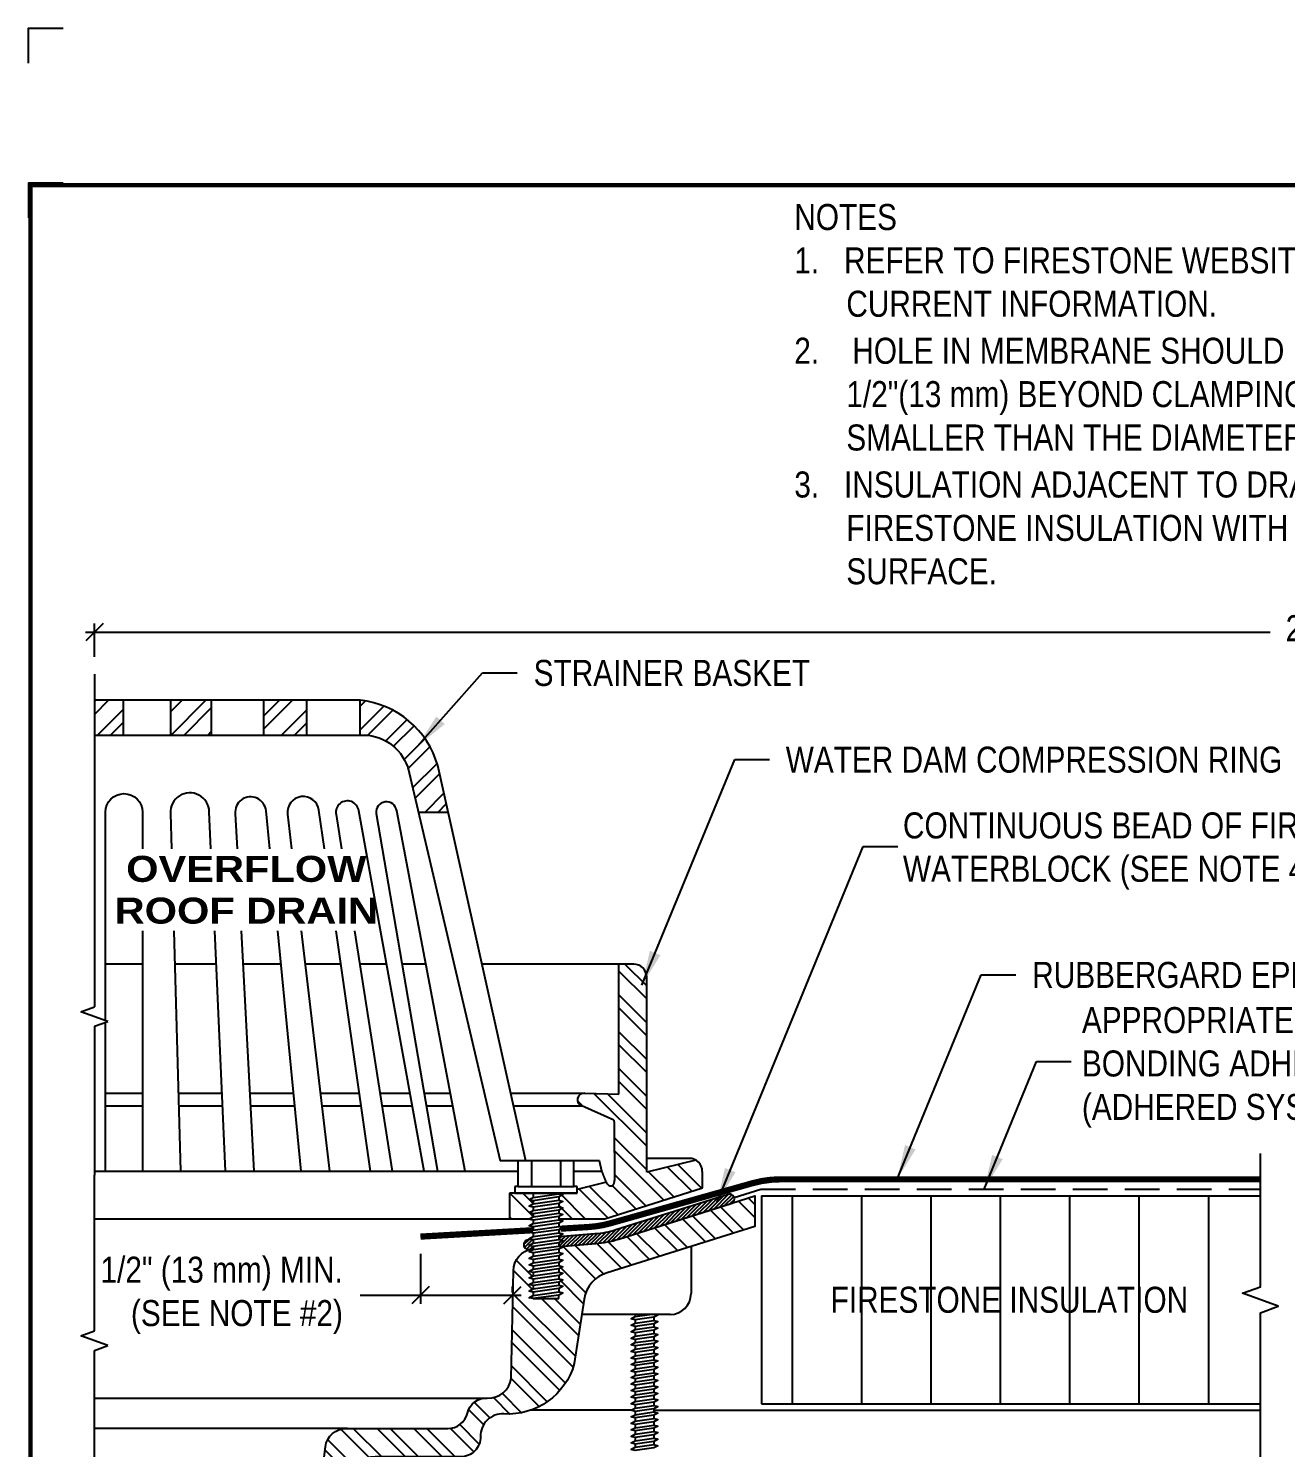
# Model space of a CAD drawing. Header units: inches. Extents: x 255.4 to 275.5, y 113.7 to 130.5.
# Drawn here: x 255.45 to 264.51, y 120.28 to 130.51 of the extents above; entities that cross this region are included whole.
import ezdxf
from ezdxf.enums import TextEntityAlignment as Align

# ---------------------------------------------------------------- set-up
doc = ezdxf.new("R2010")
doc.units = ezdxf.units.IN
doc.header["$MEASUREMENT"] = 0
doc.linetypes.add('HIDDEN', pattern=[0.375, 0.25, -0.125])
doc.layers.get('0').update_dxf_attribs({"linetype": 'CONTINUOUS'})
doc.layers.get('DEFPOINTS').update_dxf_attribs({"linetype": 'CONTINUOUS'})
for name, color, linetype in [('FSBP-ACCESSORY-OTHER', 7, 'CONTINUOUS'), ('FSBP-ADHESIVE', 1, 'HIDDEN'), ('FSBP-ANNO-NOTE', 7, 'CONTINUOUS'), ('FSBP-INSULATION', 7, 'CONTINUOUS'), ('FSBP-MEMBRANE', 7, 'CONTINUOUS'), ('FSBP-SEALANTS', 1, 'CONTINUOUS'), ('FSBP-SUBSTRATE-GENERIC', 9, 'CONTINUOUS'), ('FSBP-TTLB-BORDER', 7, 'CONTINUOUS'), ('FSBP-TTLB-TEXT', 7, 'CONTINUOUS')]:
    doc.layers.add(name, color=color, linetype=linetype)
doc.styles.add('FSBP_ARIAL', font='arial.ttf')
doc.styles.add('FSBP_ARIAL_BOLD', font='')
doc.styles.add('FSBP_ARIAL_NAR', font='ARIALN.TTF')
doc.styles.get('FSBP_ARIAL_BOLD').set_extended_font_data('Arial Black')
doc.dimstyles.new('FSBP-DIM', dxfattribs={"dimtxt": 0.1875, "dimasz": 0.125, "dimexe": 0.0625, "dimexo": 0.125, "dimgap": 0.125, "dimtad": 0, "dimdec": 0, "dimzin": 1, "dimdsep": 46, "dimlunit": 4, "dimtxsty": 'FSBP_ARIAL_NAR', "dimblk": 'OBLIQUE', "dimcen": 0.09375, "dimdle": 0.0625, "dimclrd": 256, "dimclre": 256, "dimclrt": 256, "dimadec": 0, "dimazin": 0, "dimtfac": 1, "dimtdec": 0, "dimtmove": 1, "dimatfit": 3, "dimfxl": 1, "dimtolj": 1, "dimtzin": 0, "dimlwd": -1, "dimlwe": -1, "dimarcsym": 0})
doc.dimstyles.new('FSBP-LEADER', dxfattribs={"dimtxt": 0.1875, "dimasz": 0.25, "dimexe": 0.0625, "dimexo": 0.125, "dimgap": 0.125, "dimtad": 0, "dimtih": 1, "dimtoh": 1, "dimdec": 4, "dimzin": 0, "dimdsep": 46, "dimlunit": 4, "dimtxsty": 'FSBP_ARIAL_NAR', "dimcen": 0.09375, "dimclrd": 256, "dimclre": 256, "dimclrt": 256, "dimadec": 0, "dimazin": 0, "dimtfac": 1, "dimtdec": 4, "dimtofl": 0, "dimtmove": 0, "dimatfit": 3, "dimfxl": 1, "dimtolj": 1, "dimtzin": 0, "dimlwd": -1, "dimlwe": -1, "dimarcsym": 0})
pattern_1 = [(135, (-29.0456, -17.54018), (-0.13258252, -0.13258252), []), (135, (-29.13936, -17.54018), (-0.13258252, -0.13258252), [])]

# ---------------------------------------------------------------- blocks, each defined once
blk = doc.blocks.new('TTLB-EPDM_1')
at = {"layer": 'DEFPOINTS', "linetype": 'Continuous', "ltscale": 1.75}
blk.add_lwpolyline([(-0.016, 13.881), (-0.016, 14.131), (0.234, 14.131)], dxfattribs=at)
at = {"layer": 'DEFPOINTS', "color": 1}
blk.add_lwpolyline([(0.234, 13.016), (-0.016, 13.016), (-0.016, 12.766)], dxfattribs=at)
at = {"layer": 'FSBP-TTLB-BORDER', "const_width": 0.0312}
blk.add_lwpolyline([(20, 0), (20, 13), (0, 13), (0, 0)], dxfattribs=at)
at = {"layer": 'FSBP-TTLB-TEXT'}
for tag, height, style, p in [('MAXIMUM_WARRANTY', 0.188, 'FSBP_ARIAL_BOLD', (18.04, 0.224)), ('ACCPT_SYSTEMS', 0.219, 'FSBP_ARIAL', (12.494, -1.125))]:
    blk.add_attdef(tag, text='', height=height, dxfattribs=dict(at, style=style)).set_placement(p, align=Align.MIDDLE_LEFT)
for tag, height, style, p in [('DETAIL_DESCP_LINE_1', 0.219, 'FSBP_ARIAL_BOLD', (10.331, -0.374)), ('ISSUE_REV_DATE', 0.219, 'FSBP_ARIAL', (16.841, -0.728)), ('DETAIL_NUMBER', 0.438, 'FSBP_ARIAL', (18.919, -0.893))]:
    blk.add_attdef(tag, text='', height=height, dxfattribs=dict(at, style=style)).set_placement(p, align=Align.MIDDLE_CENTER)
blk = doc.blocks.new('_OBLIQUE')
at = {"color": 0, "linetype": 'ByBlock'}
blk.add_line((-0.5, -0.5), (0.5, 0.5), dxfattribs=at)
blk = doc.blocks.new('*D3')
at = {"layer": 'DEFPOINTS', "color": 0, "transparency": 16777216}
for p in [(258.273, 121.802), (258.937, 121.379), (258.937, 121.274)]:
    blk.add_point(p, dxfattribs=at)
at = {"layer": 'FSBP-ANNO-NOTE', "transparency": 16777216}
for p, q in [((258.273, 121.677), (258.273, 121.317)), ((258.937, 121.399), (258.937, 121.442)), ((257.839, 121.379), (258.273, 121.379)), ((258.211, 121.379), (259, 121.379))]:
    blk.add_line(p, q, dxfattribs=at)
at = {"layer": 'FSBP-ANNO-NOTE', "transparency": 16777216, "xscale": 0.125, "yscale": 0.125, "zscale": 0.125, "rotation": 180}
blk.add_blockref('_OBLIQUE', (258.273, 121.379), dxfattribs=at)
at = {"layer": 'FSBP-ANNO-NOTE', "transparency": 16777216, "xscale": 0.125, "yscale": 0.125, "zscale": 0.125}
blk.add_blockref('_OBLIQUE', (258.937, 121.379), dxfattribs=at)
at = {"layer": 'FSBP-ANNO-NOTE', "transparency": 16777216, "insert": (257.714, 121.379), "char_height": 0.1875, "attachment_point": 6, "style": 'FSBP_ARIAL_NAR'}
blk.add_mtext('\\A1;1/2" (13 mm) MIN.\\P(SEE NOTE #2)', dxfattribs=at)
blk = doc.blocks.new('*D5')
at = {"layer": 'DEFPOINTS', "color": 0, "transparency": 16777216}
for p in [(274.903, 126.158), (255.923, 125.855), (274.903, 125.78)]:
    blk.add_point(p, dxfattribs=at)
at = {"layer": 'FSBP-ANNO-NOTE', "transparency": 16777216}
for p, q in [((255.923, 125.98), (255.923, 126.22)), ((274.903, 125.905), (274.903, 126.22)), ((255.86, 126.158), (264.397, 126.158)), ((274.966, 126.158), (266.429, 126.158))]:
    blk.add_line(p, q, dxfattribs=at)
at = {"layer": 'FSBP-ANNO-NOTE', "transparency": 16777216, "xscale": 0.125, "yscale": 0.125, "zscale": 0.125, "rotation": 180}
blk.add_blockref('_OBLIQUE', (255.923, 126.158), dxfattribs=at)
at = {"layer": 'FSBP-ANNO-NOTE', "transparency": 16777216, "xscale": 0.125, "yscale": 0.125, "zscale": 0.125}
blk.add_blockref('_OBLIQUE', (274.903, 126.158), dxfattribs=at)
at = {"layer": 'FSBP-ANNO-NOTE', "transparency": 16777216, "insert": (265.413, 126.158), "char_height": 0.1875, "attachment_point": 5, "style": 'FSBP_ARIAL_NAR'}
blk.add_mtext('\\A1;24" (610 mm) MIN.', dxfattribs=at)

msp = doc.modelspace()

# ---------------------------------------------------------------- hatches: boundary and pattern name
at = {"layer": 'FSBP-ACCESSORY-OTHER'}
h = msp.add_hatch(dxfattribs=at)
h.set_pattern_fill('STEEL', color=9, scale=1.5, style=0)
h.set_pattern_definition([(45, (-29.0456, -17.54018), (-0.13258252, 0.13258252), []), (45, (-29.0456, -17.44643), (-0.13258252, 0.13258252), [])])
h.paths.add_polyline_path([(256.132, 125.667), (255.923, 125.667), (255.923, 125.416), (256.132, 125.416)])
h.paths.add_polyline_path([(256.475, 125.416), (256.768, 125.416), (256.768, 125.667), (256.475, 125.667)])
h.paths.add_polyline_path([(257.145, 125.416), (257.454, 125.416), (257.454, 125.667), (257.145, 125.667)])
h.paths.add_polyline_path([(258.181, 125.184), (258.257, 124.86), (258.473, 124.86), (258.398, 125.196, 0.305863), (257.839, 125.667), (257.839, 125.416, -0.338669)])
h = msp.add_hatch(dxfattribs=at)
h.set_pattern_fill('STEEL', color=9, scale=1.5, angle=90, style=0)
h.set_pattern_definition(pattern_1)
edge = h.paths.add_edge_path()
edge.add_arc((259.81, 123.672), 0.0938, 0, 90)
edge.add_line((259.81, 123.766), (259.703, 123.766))
edge.add_line((259.703, 123.766), (259.703, 122.828))
edge.add_line((259.703, 122.828), (259.457, 122.836))
edge.add_line((259.457, 122.836), (259.447, 122.836))
edge.add_arc((259.452, 122.788), 0.0474, 96.1049, 240.4493)
edge.add_line((259.428, 122.747), (259.668, 122.64))
edge.add_spline(control_points=[(259.668, 122.64), (259.672, 122.303), (259.672, 122.167), (259.632, 122.163), (259.615, 122.194)], knot_values=[0.018235, 0.018235, 0.018235, 1, 2, 2.747462, 2.747462, 2.747462], degree=2, periodic=0)
edge.add_spline(control_points=[(259.581, 122.274), (259.581, 122.274), (259.609, 122.204), (259.615, 122.194)], knot_values=[2.747462, 2.747462, 2.747462, 3.747462, 4, 4, 4], degree=2, periodic=0)
edge.add_line((259.615, 122.194), (259.403, 122.141))
edge.add_line((259.403, 122.141), (259.403, 122.115))
edge.add_line((259.403, 122.115), (259.27, 122.115))
edge.add_line((259.27, 122.115), (259.27, 122.111))
edge.add_line((259.27, 122.111), (259.299, 122.104))
edge.add_line((259.299, 122.104), (259.27, 122.088))
edge.add_line((259.27, 122.088), (259.27, 122.064))
edge.add_line((259.27, 122.064), (259.299, 122.056))
edge.add_line((259.299, 122.056), (259.27, 122.04))
edge.add_line((259.27, 122.04), (259.27, 122.017))
edge.add_line((259.27, 122.017), (259.299, 122.009))
edge.add_line((259.299, 122.009), (259.27, 121.993))
edge.add_line((259.27, 121.993), (259.27, 121.97))
edge.add_line((259.27, 121.97), (259.299, 121.962))
edge.add_line((259.299, 121.962), (259.27, 121.946))
edge.add_line((259.27, 121.946), (259.27, 121.931))
edge.add_line((259.27, 121.931), (259.602, 121.931))
edge.add_line((259.602, 121.931), (260.305, 122.153))
edge.add_line((260.305, 122.153), (260.305, 122.272))
edge.add_arc((260.211, 122.272), 0.0938, 360, 420.7224)
edge.add_line((260.257, 122.354), (259.904, 122.266))
edge.add_line((259.904, 122.266), (259.904, 122.37))
edge.add_line((259.904, 122.37), (259.904, 123.672))
h.paths.add_polyline_path([(259.086, 122.038), (259.086, 122.061), (259.056, 122.069), (259.086, 122.085), (259.086, 122.115), (258.953, 122.115), (258.916, 122.115), (258.916, 121.931), (259.063, 121.931), (259.086, 121.944), (259.086, 121.967), (259.056, 121.975), (259.086, 121.991), (259.086, 122.014), (259.056, 122.022)])
h = msp.add_hatch(dxfattribs=at)
h.set_pattern_fill('STEEL', color=9, scale=1.5, angle=90, style=0)
h.set_pattern_definition(pattern_1)
h.paths.add_polyline_path([(259.453, 121.352, -0.291894), (259.619, 121.542), (260.684, 121.876), (260.684, 122.095), (259.702, 121.784, -0.056409), (259.537, 121.752), (259.281, 121.731), (259.299, 121.727), (259.27, 121.711), (259.27, 121.687), (259.299, 121.68), (259.27, 121.664), (259.27, 121.64), (259.299, 121.632), (259.27, 121.616), (259.27, 121.593), (259.299, 121.585), (259.27, 121.569), (259.27, 121.546), (259.299, 121.538), (259.27, 121.522), (259.27, 121.499), (259.299, 121.491), (259.27, 121.475), (259.27, 121.452), (259.299, 121.444), (259.27, 121.428), (259.27, 121.405), (259.299, 121.397), (259.27, 121.381), (259.27, 121.355), (259.086, 121.355), (259.056, 121.362), (259.086, 121.378), (259.086, 121.402), (259.056, 121.409), (259.086, 121.425), (259.086, 121.449), (259.056, 121.456), (259.086, 121.472), (259.086, 121.496), (259.056, 121.504), (259.086, 121.52), (259.086, 121.543), (259.056, 121.551), (259.086, 121.567), (259.086, 121.59), (259.056, 121.598), (259.086, 121.614), (259.086, 121.637), (259.056, 121.645), (259.086, 121.661), (259.086, 121.684), (259.056, 121.692), (259.086, 121.708), (259.086, 121.715), (259.078, 121.715, 0.354397), (258.943, 121.555), (258.927, 120.781, -0.39171), (258.755, 120.638), (258.74, 120.638, 0.331836), (258.612, 120.531, -0.347275), (258.47, 120.419), (257.738, 120.42, 0.377996), (257.588, 120.288), (257.424, 118.985), (257.657, 118.985), (257.774, 120.064, -0.389393), (257.946, 120.215), (258.563, 120.215, 0.421245), (258.706, 120.361, -0.43869), (258.874, 120.524, 0.354042), (259.382, 120.887)])
at = {"layer": 'FSBP-INSULATION'}
h = msp.add_hatch(dxfattribs=at)
h.set_pattern_fill('LINE', color=256, scale=4, angle=90, style=0)
h.set_pattern_definition([(90, (-29.0456, -18.1545), (-0.5, 3e-17), [])])
h.paths.add_polyline_path([(260.731, 122.097), (260.731, 120.597), (264.327, 120.597), (264.327, 121.254), (264.455, 121.301), (264.198, 121.394), (264.327, 121.441), (264.327, 122.097)])
h.paths.add_polyline_path([(261.181, 121.202), (263.856, 121.202), (263.856, 121.493), (261.181, 121.493)], flags=24)
at = {"layer": 'FSBP-SEALANTS'}
h = msp.add_hatch(dxfattribs=at)
h.set_pattern_fill('ANSI31', color=256, scale=0.15, style=0)
h.set_pattern_definition([(45, (80.137283, 17.852726), (-0.0132582521, 0.0132582521), [])])
h.paths.add_polyline_path([(260.512, 122.04, 1), (260.491, 122.106), (259.681, 121.85, -0.056409), (259.531, 121.821), (259.27, 121.8), (259.27, 121.781), (259.299, 121.774), (259.27, 121.758), (259.27, 121.734), (259.281, 121.731), (259.537, 121.752, 0.056409), (259.702, 121.784)])
h.paths.add_polyline_path([(259.062, 121.711, -0.025406), (259.078, 121.715), (259.086, 121.715), (259.086, 121.731), (259.056, 121.739), (259.086, 121.755), (259.086, 121.779), (259.068, 121.783, 0.028633), (259.042, 121.777, 1)])

# ---------------------------------------------------------------- linework, layer by layer
at = {"layer": 'FSBP-ACCESSORY-OTHER'}
for p, q in [((256.27, 123.766), (256.002, 123.766)), ((256.801, 123.766), (256.502, 123.766)), ((257.268, 123.766), (256.994, 123.766)), ((257.7, 123.766), (257.442, 123.766)), ((258.028, 123.766), (257.834, 123.766)), ((258.313, 123.766), (258.14, 123.766)), ((259.81, 123.766), (258.716, 123.766)), ((259.904, 122.37), (259.904, 123.672)), ((260.211, 122.366), (259.904, 122.366)), ((260.257, 122.354), (259.904, 122.266)), ((259.301, 122.115), (258.916, 122.115)), ((258.953, 122.162), (258.953, 122.115)), ((258.977, 122.162), (258.953, 122.162)), ((258.953, 122.115), (259.403, 122.115)), ((259.086, 122.162), (259.27, 122.162)), ((259.403, 122.162), (259.379, 122.162)), ((259.615, 122.194), (259.403, 122.141)), ((259.403, 122.115), (259.403, 122.162))]:
    msp.add_line(p, q, dxfattribs=at)
at = {"layer": 'FSBP-ACCESSORY-OTHER', "linetype": 'Continuous'}
for p, q in [((255.826, 123.423), (255.923, 123.458)), ((256.02, 123.353), (255.826, 123.423)), ((255.923, 123.318), (256.02, 123.353)), ((256.002, 122.836), (256.27, 122.836)), ((256.528, 122.836), (256.843, 122.836)), ((257.042, 122.836), (257.358, 122.836)), ((257.552, 122.836), (257.834, 122.836)), ((257.981, 122.836), (258.197, 122.836)), ((258.299, 122.836), (258.489, 122.836)), ((258.924, 122.836), (259.457, 122.836)), ((256.002, 122.744), (256.27, 122.744)), ((256.531, 122.744), (256.847, 122.744)), ((257.047, 122.744), (257.367, 122.744)), ((257.563, 122.744), (257.847, 122.744)), ((257.996, 122.744), (258.214, 122.744)), ((258.315, 122.744), (258.507, 122.744)), ((258.944, 122.744), (259.437, 122.744)), ((258.977, 122.162), (258.977, 122.349)), ((259.379, 122.349), (258.977, 122.349)), ((255.923, 121.123), (255.923, 122.245)), ((259.086, 122.115), (259.086, 122.085)), ((259.27, 122.115), (259.27, 122.111)), ((259.403, 122.115), (259.403, 122.141)), ((259.086, 122.061), (259.086, 122.038)), ((259.086, 122.014), (259.086, 121.991)), ((259.27, 122.088), (259.27, 122.064)), ((259.27, 122.04), (259.27, 122.017)), ((259.086, 121.967), (259.086, 121.944)), ((259.086, 121.92), (259.086, 121.896)), ((259.27, 121.993), (259.27, 121.97)), ((259.27, 121.946), (259.27, 121.923)), ((259.086, 121.873), (259.086, 121.849)), ((259.086, 121.826), (259.086, 121.802)), ((259.27, 121.899), (259.27, 121.876)), ((259.27, 121.852), (259.27, 121.829)), ((259.27, 121.805), (259.27, 121.781)), ((259.086, 121.779), (259.086, 121.755)), ((259.086, 121.731), (259.086, 121.708)), ((259.27, 121.758), (259.27, 121.734)), ((259.27, 121.711), (259.27, 121.687)), ((259.086, 121.684), (259.086, 121.661)), ((259.086, 121.637), (259.086, 121.614)), ((259.27, 121.664), (259.27, 121.64)), ((259.27, 121.616), (259.27, 121.593)), ((259.086, 121.59), (259.086, 121.567)), ((259.086, 121.543), (259.086, 121.52)), ((259.086, 121.496), (259.086, 121.472)), ((259.27, 121.569), (259.27, 121.546)), ((259.27, 121.522), (259.27, 121.499)), ((259.086, 121.449), (259.086, 121.425)), ((259.086, 121.402), (259.086, 121.378)), ((259.27, 121.475), (259.27, 121.452)), ((259.27, 121.428), (259.27, 121.405)), ((259.086, 121.355), (259.27, 121.355)), ((259.27, 121.355), (259.27, 121.381)), ((259.822, 121.241), (259.822, 121.226)), ((259.822, 121.202), (259.822, 121.179)), ((259.956, 121.222), (259.956, 121.198)), ((255.826, 121.088), (255.923, 121.123)), ((256.02, 121.017), (255.826, 121.088)), ((259.822, 121.155), (259.822, 121.132)), ((259.822, 121.108), (259.822, 121.085)), ((259.956, 121.174), (259.956, 121.151)), ((259.956, 121.127), (259.956, 121.104)), ((255.923, 120.982), (256.02, 121.017)), ((259.822, 121.061), (259.822, 121.038)), ((259.822, 121.014), (259.822, 120.991)), ((259.956, 121.08), (259.956, 121.057)), ((259.956, 121.033), (259.956, 121.01)), ((259.956, 120.986), (259.956, 120.963)), ((255.923, 119.338), (255.923, 120.982)), ((259.822, 120.967), (259.822, 120.943)), ((259.822, 120.92), (259.822, 120.896)), ((259.956, 120.939), (259.956, 120.915)), ((259.956, 120.892), (259.956, 120.868)), ((259.822, 120.873), (259.822, 120.849)), ((259.822, 120.826), (259.822, 120.802)), ((259.956, 120.845), (259.956, 120.821)), ((259.956, 120.798), (259.956, 120.774)), ((259.822, 120.778), (259.822, 120.755)), ((259.822, 120.731), (259.822, 120.708)), ((259.822, 120.684), (259.822, 120.661)), ((259.956, 120.75), (259.956, 120.727)), ((259.956, 120.703), (259.956, 120.68)), ((259.822, 120.637), (259.822, 120.614)), ((259.822, 120.59), (259.822, 120.567)), ((259.956, 120.656), (259.956, 120.633)), ((259.956, 120.609), (259.956, 120.586)), ((259.822, 120.543), (259.822, 120.519)), ((259.822, 120.496), (259.822, 120.472)), ((259.956, 120.562), (259.956, 120.539)), ((259.956, 120.515), (259.956, 120.491)), ((259.822, 120.449), (259.822, 120.425)), ((259.822, 120.402), (259.822, 120.378)), ((259.956, 120.468), (259.956, 120.444)), ((259.956, 120.421), (259.956, 120.397)), ((259.956, 120.374), (259.956, 120.35)), ((259.822, 120.354), (259.822, 120.331)), ((259.822, 120.307), (259.822, 120.284)), ((259.956, 120.326), (259.956, 120.303))]:
    msp.add_line(p, q, dxfattribs=at)
at = {"layer": 'FSBP-ACCESSORY-OTHER'}
for points in [[(259.032, 122.349), (258.398, 125.196, 0.305863), (257.839, 125.667), (255.923, 125.667)], [(255.923, 125.416), (257.839, 125.416, -0.338669), (258.181, 125.184), (258.847, 122.349)], [(256.002, 123.359), (256.002, 124.86, -1), (256.27, 124.86), (256.27, 124.597)], [(256.763, 124.597), (256.751, 124.863, 1.017737), (256.471, 124.852), (256.478, 124.597)], [(257.581, 124.597), (257.541, 124.875, 0.991857), (257.315, 124.846), (257.344, 124.597)], [(257.187, 124.597), (257.16, 124.87, 1.004584), (256.938, 124.848), (256.951, 124.597)], [(258.299, 122.274), (257.828, 124.871, 1.02179), (257.665, 124.844), (257.703, 124.597)], [(258.596, 122.274), (258.102, 124.871, 0.978812), (257.953, 124.852), (258.396, 122.274)], [(259.281, 121.731), (259.537, 121.752, 0.056409), (259.702, 121.784), (260.684, 122.095), (260.684, 121.876), (259.619, 121.542, 0.291894), (259.453, 121.352), (259.382, 120.887, -0.354042), (258.874, 120.524, 0.43869), (258.706, 120.361, -0.421245), (258.563, 120.215), (257.946, 120.215, 0.389393), (257.774, 120.064), (257.657, 118.985), (257.424, 118.985), (257.588, 120.288, -0.377996), (257.738, 120.42), (258.47, 120.419, 0.347275), (258.612, 120.531, -0.361921), (258.755, 120.638, 0.39171), (258.927, 120.781), (258.943, 121.555, -0.354397), (259.078, 121.715), (259.086, 121.715)]]:
    msp.add_lwpolyline(points, format="xyb", dxfattribs=at)
for points in [[(256.27, 124.006), (256.27, 122.274)], [(256.495, 124.006), (256.544, 122.274)], [(256.868, 122.274), (256.79, 124.006)], [(256.981, 124.006), (257.071, 122.274)], [(257.413, 122.274), (257.244, 124.006)], [(257.414, 124.006), (257.618, 122.274)], [(257.914, 122.274), (257.666, 124.006)], [(257.797, 124.006), (258.069, 122.274)], [(256.002, 122.274), (256.002, 123.346)], [(259.974, 121.241), (259.985, 121.238), (259.956, 121.222), (259.822, 121.202), (259.793, 121.21), (259.822, 121.226), (259.924, 121.241)]]:
    msp.add_lwpolyline(points, dxfattribs=at)
for points in [[(259.27, 122.111), (259.299, 122.104), (259.27, 122.088), (259.086, 122.061), (259.056, 122.069), (259.086, 122.085)], [(259.27, 122.064), (259.299, 122.056), (259.27, 122.04), (259.086, 122.014), (259.056, 122.022), (259.086, 122.038)], [(259.27, 122.017), (259.299, 122.009), (259.27, 121.993), (259.086, 121.967), (259.056, 121.975), (259.086, 121.991)], [(259.27, 121.97), (259.299, 121.962), (259.27, 121.946), (259.086, 121.92), (259.056, 121.928), (259.086, 121.944)], [(259.27, 121.923), (259.299, 121.915), (259.27, 121.899), (259.086, 121.873), (259.056, 121.88), (259.086, 121.896)], [(259.27, 121.876), (259.299, 121.868), (259.27, 121.852), (259.086, 121.826), (259.056, 121.833), (259.086, 121.849)], [(259.27, 121.829), (259.299, 121.821), (259.27, 121.805), (259.086, 121.779), (259.056, 121.786), (259.086, 121.802)], [(259.27, 121.781), (259.299, 121.774), (259.27, 121.758), (259.086, 121.731), (259.056, 121.739), (259.086, 121.755)], [(259.27, 121.734), (259.299, 121.727), (259.27, 121.711), (259.086, 121.684), (259.056, 121.692), (259.086, 121.708)], [(259.27, 121.687), (259.299, 121.68), (259.27, 121.664), (259.086, 121.637), (259.056, 121.645), (259.086, 121.661)], [(259.27, 121.64), (259.299, 121.632), (259.27, 121.616), (259.086, 121.59), (259.056, 121.598), (259.086, 121.614)], [(259.27, 121.593), (259.299, 121.585), (259.27, 121.569), (259.086, 121.543), (259.056, 121.551), (259.086, 121.567)], [(259.27, 121.546), (259.299, 121.538), (259.27, 121.522), (259.086, 121.496), (259.056, 121.504), (259.086, 121.52)], [(259.27, 121.499), (259.299, 121.491), (259.27, 121.475), (259.086, 121.449), (259.056, 121.456), (259.086, 121.472)], [(259.27, 121.452), (259.299, 121.444), (259.27, 121.428), (259.086, 121.402), (259.056, 121.409), (259.086, 121.425)], [(259.27, 121.405), (259.299, 121.397), (259.27, 121.381), (259.086, 121.355), (259.056, 121.362), (259.086, 121.378)], [(259.956, 121.198), (259.985, 121.19), (259.956, 121.174), (259.822, 121.155), (259.793, 121.163), (259.822, 121.179)], [(259.956, 121.151), (259.985, 121.143), (259.956, 121.127), (259.822, 121.108), (259.793, 121.116), (259.822, 121.132)], [(259.956, 121.104), (259.985, 121.096), (259.956, 121.08), (259.822, 121.061), (259.793, 121.069), (259.822, 121.085)], [(259.956, 121.057), (259.985, 121.049), (259.956, 121.033), (259.822, 121.014), (259.793, 121.022), (259.822, 121.038)], [(259.956, 121.01), (259.985, 121.002), (259.956, 120.986), (259.822, 120.967), (259.793, 120.975), (259.822, 120.991)], [(259.956, 120.963), (259.985, 120.955), (259.956, 120.939), (259.822, 120.92), (259.793, 120.927), (259.822, 120.943)], [(259.956, 120.915), (259.985, 120.908), (259.956, 120.892), (259.822, 120.873), (259.793, 120.88), (259.822, 120.896)], [(259.956, 120.868), (259.985, 120.861), (259.956, 120.845), (259.822, 120.826), (259.793, 120.833), (259.822, 120.849)], [(259.956, 120.821), (259.985, 120.814), (259.956, 120.798), (259.822, 120.778), (259.793, 120.786), (259.822, 120.802)], [(259.956, 120.774), (259.985, 120.766), (259.956, 120.75), (259.822, 120.731), (259.793, 120.739), (259.822, 120.755)], [(259.956, 120.727), (259.985, 120.719), (259.956, 120.703), (259.822, 120.684), (259.793, 120.692), (259.822, 120.708)], [(259.956, 120.68), (259.985, 120.672), (259.956, 120.656), (259.822, 120.637), (259.793, 120.645), (259.822, 120.661)], [(259.956, 120.633), (259.985, 120.625), (259.956, 120.609), (259.822, 120.59), (259.793, 120.598), (259.822, 120.614)], [(259.956, 120.586), (259.985, 120.578), (259.956, 120.562), (259.822, 120.543), (259.793, 120.551), (259.822, 120.567)], [(259.956, 120.539), (259.985, 120.531), (259.956, 120.515), (259.822, 120.496), (259.793, 120.503), (259.822, 120.519)], [(259.956, 120.491), (259.985, 120.484), (259.956, 120.468), (259.822, 120.449), (259.793, 120.456), (259.822, 120.472)], [(259.956, 120.444), (259.985, 120.437), (259.956, 120.421), (259.822, 120.402), (259.793, 120.409), (259.822, 120.425)], [(259.956, 120.397), (259.985, 120.39), (259.956, 120.374), (259.822, 120.354), (259.793, 120.362), (259.822, 120.378)], [(259.956, 120.35), (259.985, 120.342), (259.956, 120.326), (259.822, 120.307), (259.793, 120.315), (259.822, 120.331)], [(259.956, 120.303), (259.985, 120.295), (259.956, 120.279), (259.822, 120.26), (259.793, 120.268), (259.822, 120.284)]]:
    msp.add_lwpolyline(points, close=True, dxfattribs=at)
for points in [[(255.923, 125.855, 0), (255.923, 123.458, 0)], [(256.132, 125.416, 0), (256.132, 125.667, 0)], [(256.475, 125.416, 0), (256.475, 125.667, 0)], [(256.768, 125.416, 0), (256.768, 125.667, 0)], [(257.145, 125.416, 0), (257.145, 125.667, 0)], [(257.454, 125.416, 0), (257.454, 125.667, 0)], [(257.839, 125.416, 0), (257.839, 125.667, 0)], [(258.257, 124.86, 0), (258.473, 124.86, 0)], [(259.703, 122.828, 0), (259.703, 123.766, 0)], [(255.923, 123.318, 0), (255.923, 122.245, 0)], [(259.457, 122.836, 0), (259.703, 122.828, 0)], [(259.668, 122.64, 0), (259.437, 122.744, 0)], [(259.564, 122.349, 0), (258.847, 122.349, 0)], [(259.073, 122.349, 0), (259.073, 122.162, 0)], [(259.282, 122.349, 0), (259.282, 122.162, 0)], [(259.379, 122.162, 0), (259.379, 122.349, 0)], [(259.581, 122.274, 0), (259.564, 122.349, 0)], [(259.904, 122.266, 0), (259.904, 122.37, 0)], [(255.923, 122.274, 0), (258.977, 122.274, 0)], [(259.379, 122.274, 0), (259.581, 122.274, 0)], [(260.305, 122.153, 0), (260.305, 122.272, 0)], [(258.916, 122.115, 0), (258.916, 121.931, 0)], [(258.977, 122.162, 0), (259.379, 122.162, 0)], [(259.403, 122.115, 0), (259.288, 122.115, 0)], [(259.602, 121.931, 0), (260.305, 122.153, 0)], [(255.923, 121.931, 0), (259.063, 121.931, 0)], [(259.27, 121.931, 0), (259.602, 121.931, 0)], [(260.224, 121.732, 0), (260.224, 121.391, 0)], [(260.073, 121.241, 0), (259.436, 121.241, 0)], [(255.923, 120.638, 0), (258.755, 120.638, 0)], [(257.747, 120.42, 0), (255.923, 120.42, 0)]]:
    msp.add_polyline3d(points, dxfattribs=at)
for centre, radius, start, end in [((259.81, 123.672), 0.0938, 0, 90), ((259.452, 122.788), 0.0474, 83.8951, 251.3845), ((260.211, 122.272), 0.0938, 360, 90)]:
    msp.add_arc(centre, radius, start, end, dxfattribs=at)
at = {"layer": 'FSBP-ACCESSORY-OTHER', "linetype": 'Continuous'}
msp.add_arc((260.071, 121.393), 0.153, 270.7653, 359.2347, dxfattribs=at)
at = {"layer": 'FSBP-ACCESSORY-OTHER'}
msp.add_open_spline([(259.668, 122.64), (259.672, 122.303), (259.672, 122.167), (259.626, 122.162), (259.581, 122.274), (259.581, 122.274)], degree=2, knots=[0.018235, 0.018235, 0.018235, 1, 2, 3, 4, 4, 4], dxfattribs=at)
at = {"layer": 'FSBP-ADHESIVE', "linetype": 'HIDDEN'}
for p, q in [((260.534, 122.084), (260.726, 122.144)), ((260.726, 122.144), (264.327, 122.144))]:
    msp.add_line(p, q, dxfattribs=at)
at = {"layer": 'FSBP-INSULATION', "linetype": 'Continuous'}
for p, q in [((260.731, 122.097), (260.731, 120.597)), ((260.731, 122.097), (264.327, 122.097)), ((260.731, 120.597), (264.327, 120.597))]:
    msp.add_line(p, q, dxfattribs=at)
msp.add_lwpolyline([(264.327, 120.597), (264.327, 121.254), (264.455, 121.301), (264.198, 121.394), (264.327, 121.441), (264.327, 122.402)], dxfattribs=at)
at = {"layer": 'FSBP-MEMBRANE', "const_width": 0.045}
msp.add_lwpolyline([(259.283, 121.859), (259.481, 121.871, 0.054499), (259.642, 121.898), (260.667, 122.187, -0.06882), (260.871, 122.215), (264.327, 122.215)], format="xyb", dxfattribs=at)
msp.add_lwpolyline([(258.273, 121.802), (259.083, 121.848)], dxfattribs=at)
at = {"layer": 'FSBP-SEALANTS'}
msp.add_line((264.327, 122.097), (264.327, 122.097), dxfattribs=at)
at = {"layer": 'FSBP-SEALANTS', "linetype": 'Continuous'}
for points in [[(259.281, 121.731), (259.537, 121.752, 0.056409), (259.702, 121.784), (260.512, 122.04, 1), (260.491, 122.106), (259.681, 121.85, -0.056409), (259.531, 121.821), (259.27, 121.8)], [(259.068, 121.783, 0.028633), (259.042, 121.777, 1), (259.062, 121.711, -0.025406), (259.078, 121.715), (259.086, 121.715)]]:
    msp.add_lwpolyline(points, format="xyb", dxfattribs=at)
at = {"layer": 'FSBP-SUBSTRATE-GENERIC', "linetype": 'Continuous'}
msp.add_lwpolyline([(264.327, 119.238), (264.327, 119.894), (264.455, 119.941), (264.198, 120.035), (264.327, 120.082), (264.327, 120.597)], dxfattribs=at)
at = {"layer": 'FSBP-SUBSTRATE-GENERIC'}
for points in [[(259.793, 120.551), (259.068, 120.551)], [(259.956, 120.551), (264.327, 120.551)]]:
    msp.add_lwpolyline(points, dxfattribs=at)

# ---------------------------------------------------------------- block references
msp.add_blockref('TTLB-EPDM_1', (255.463, 116.378))

# ---------------------------------------------------------------- texts
at = {"layer": 'FSBP-ANNO-NOTE', "style": 'FSBP_ARIAL_NAR'}
for s, p in [('STRAINER BASKET', (259.089, 125.864)), ('WATER DAM COMPRESSION RING', (260.906, 125.239)), ('RUBBERGARD EPDM MEMBRANE', (262.683, 123.688))]:
    msp.add_text(s, height=0.1875, dxfattribs=at).set_placement(p, align=Align.MIDDLE_LEFT)
at = {"layer": 'FSBP-ANNO-NOTE', "style": 'FSBP_ARIAL_BOLD'}
for s, p in [('OVERFLOW', (257.018, 124.452)), ('ROOF DRAIN', (257.018, 124.151))]:
    msp.add_text(s, height=0.1875, dxfattribs=at).set_placement(p, align=Align.MIDDLE_CENTER)
at = {"layer": 'FSBP-ANNO-NOTE'}
note = msp.add_mtext_dynamic_manual_height_columns('\\A1;\\pi-0.375,l0.375,t0.1875,0.375;NOTES\\P1.   REFER TO FIRESTONE WEBSITE FOR THE MOST \\P\\pi0;CURRENT INFORMATION.\\P\\pi-0.375;{\\H0.083333x;\\P\\pt0.375;}2.    HOLE IN MEMBRANE SHOULD EXTEND A MINIMUM OF 1/2"(13 mm) BEYOND CLAMPING RING AND SHOULD NOT BE SMALLER THAN THE DIAMETER OF THE LEADER PIPE.\\P{\\H0.083333x;\\P}3.   INSULATION ADJACENT TO DRAIN TO BE APPROPRIATE FIRESTONE INSULATION WITH APPROPRIATE BONDING SURFACE.\\P', width=6.70547, gutter_width=23.081, heights=[2.896, 0], dxfattribs=dict(at, insert=(260.968, 129.243), char_height=0.1875, attachment_point=1, style='FSBP_ARIAL_NAR'))
at = {"layer": 'FSBP-ANNO-NOTE', "char_height": 0.1875, "attachment_point": 1, "style": 'FSBP_ARIAL_NAR'}
for s, heights, insert in [('\\A1;\\pi-0.375,l0.375,t0.1875,0.375;{\\H0.083333x;\\P\\pi0,l0,t0.375;}CONTINUOUS BEAD OF FIRESTONE \\PWATERBLOCK (SEE NOTE 4)', [0.691], (261.751, 124.885)), ('\\A1;\\pi-0.375,l0.375,t0.1875,0.375;{\\H0.083333x;\\P\\pi0,l0,t0.375;}APPROPRIATE FIRESTONE\\PBONDING ADHESIVE \\P(ADHERED SYSTEMS ONLY)', [1.105], (263.041, 123.482))]:
    msp.add_mtext_dynamic_manual_height_columns(s, width=3.79605, gutter_width=23.081, heights=heights, dxfattribs=dict(at, insert=insert))
at = {"layer": 'FSBP-INSULATION', "style": 'FSBP_ARIAL_NAR'}
msp.add_text('FIRESTONE INSULATION', height=0.1875, dxfattribs=at).set_placement((262.518, 121.347), align=Align.MIDDLE_CENTER)

# ---------------------------------------------------------------- dimensions: what is measured, and where the dimension line sits
at = {"layer": 'FSBP-ANNO-NOTE'}
dim = msp.add_linear_dim(base=(274.903, 126.158), p1=(255.923, 125.855), p2=(274.903, 125.78), text='24" (610 mm) MIN.', dimstyle='FSBP-DIM', dxfattribs=at)
dim.commit()
dim.dimension.update_dxf_attribs({"geometry": '*D5', "text_midpoint": (265.413, 126.158)})
dim = msp.add_linear_dim(base=(258.937, 121.379), p1=(258.273, 121.802), p2=(258.937, 121.274), text='1/2" (13 mm) MIN.\\P(SEE NOTE #2)', dimstyle='FSBP-DIM', dxfattribs=at)
dim.commit()
dim.dimension.update_dxf_attribs({"geometry": '*D3', "text_midpoint": (256.861, 121.302), "dimtype": 160})

# ---------------------------------------------------------------- leaders
for points in [[(258.252, 125.336), (258.721, 125.864), (258.971, 125.864)], [(259.87, 123.615), (260.538, 125.239), (260.788, 125.239)], [(260.411, 122.05), (261.464, 124.614), (261.714, 124.614)], [(261.709, 122.215), (262.314, 123.688), (262.564, 123.688)], [(262.337, 122.144), (262.714, 123.063), (262.964, 123.063)]]:
    msp.add_leader(points, dimstyle='FSBP-LEADER', dxfattribs=at)

doc.saveas('drawing.dxf')
